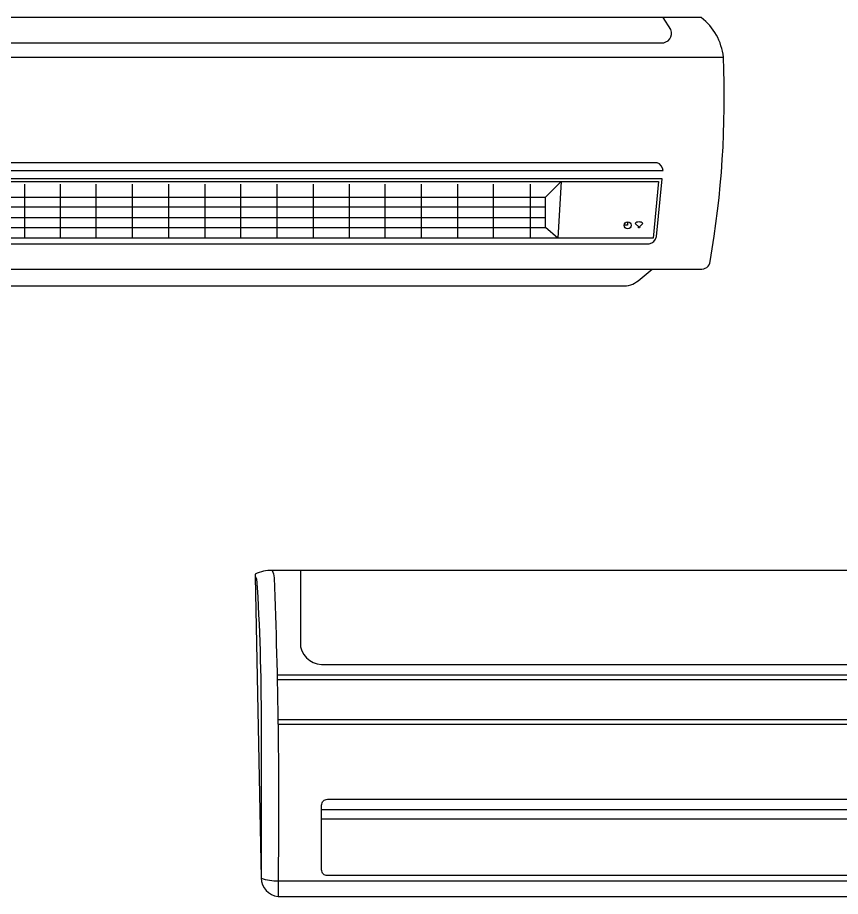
# Model space of a CAD drawing. Header units: millimetres. Extents: x 1291 to 5660, y 748 to 2981.
# Drawn here: x 3160 to 3855, y 754 to 1496 of the extents above; entities that cross this region are included whole.
import ezdxf

# ---------------------------------------------------------------- set-up
doc = ezdxf.new("R2010")
doc.units = ezdxf.units.MM

msp = doc.modelspace()

# ---------------------------------------------------------------- linework, layer by layer
for points in [[(3736.5, 1283.67, 0.435652), (3744.93, 1290.05, 0.053674), (3756.13, 1462.73, 0.203517), (3737.46, 1496.13), (2976.46, 1496.13, 0.203517), (2957.79, 1462.73, 0.053674), (2968.99, 1290.05, 0.435652), (2977.43, 1283.67)], [(3681.52, 1322.07), (3684.8, 1318.97), (3688.08, 1322.07, 0.430196)], [(3421.47, 835.6), (4125.38, 835.6, -0.414214), (4130.38, 830.6), (4130.38, 776.05, -0.414214), (4125.38, 771.05), (3421.47, 771.05, -0.414214), (3416.47, 776.05), (3416.47, 830.6, -0.414214)]]:
    msp.add_lwpolyline(points, format="xyb", close=True)
for points in [[(3008.64, 1496.13), (3002.12, 1485.91, 0.552034), (3010.36, 1474.8), (3703.56, 1474.8, 0.552034), (3711.8, 1485.91), (3705.28, 1496.13)], [(3012.45, 1366.78), (3705.07, 1366.78, 0.296743), (3700, 1373.49), (3017.38, 1373.49, 0.37232), (3012.45, 1366.78)], [(3023.46, 1304.94), (3693.26, 1304.94, 0.317918), (3699.64, 1311.07), (3704.47, 1359.78), (3012.95, 1359.78), (3016.26, 1309.3, 0.345226), (3023.46, 1304.94)], [(3018.11, 1283.67), (3029.77, 1273.77, 0.178126), (3043.34, 1269.32), (3670.58, 1269.32, 0.178126), (3684.16, 1273.77), (3695.81, 1283.67)], [(4186.37, 1025.81, 0.137024), (4176.29, 1028.74), (4172.18, 1028.95), (3374.68, 1028.95, 0.117354), (3360.43, 1025.84), (3360.49, 1023.93), (3361.56, 1021.93, -0.016774), (3365.37, 900.09), (3365.44, 769.05, 0.375381), (3379.69, 753.51), (4167.17, 753.51, 0.38671), (4181.41, 768.97), (4181.42, 900.03, -0.01697), (4185.24, 1021.75), (4186.37, 1023.96), (4186.37, 1025.81)], [(3374.68, 1028.95, -0.089138), (3376.29, 1022.84, -0.013716), (3379.69, 766.82), (3379.69, 753.51)], [(3398.53, 1028.95), (3398.53, 964.54, 0.375718), (3420.05, 949.52), (4126.8, 949.52, 0.381755), (4148.57, 964.52), (4148.27, 1028.95)], [(3360.49, 1023.93), (3365.44, 769.05, 0.105051), (3379.8, 766.75), (4167.05, 766.75, 0.10035), (4181.36, 768.99)]]:
    msp.add_lwpolyline(points, format="xyb")
for points in [[(2957.79, 1462.73), (3756.13, 1462.73)], [(3020.82, 1309.59), (3031.45, 1318.65), (3031.45, 1344.4), (3020.82, 1357.57), (3701.27, 1357.57), (3696.7, 1309.59), (3020.82, 1309.59), (3020.82, 1357.57)], [(3165.29, 1355.47), (3165.29, 1310.4)], [(3195.57, 1355.47), (3195.57, 1310.4)], [(3225.67, 1355.47), (3225.67, 1310.4)], [(3256.36, 1355.47), (3256.36, 1310.4)], [(3287.15, 1355.47), (3287.15, 1310.4)], [(3317.72, 1355.47), (3317.72, 1310.4)], [(3347.89, 1355.47), (3347.89, 1310.4)], [(3378.8, 1355.47), (3378.8, 1310.4)], [(3409.25, 1355.47), (3409.25, 1310.4)], [(3439.7, 1355.47), (3439.7, 1310.4)], [(3469.99, 1355.47), (3469.99, 1310.4)], [(3500.79, 1355.47), (3500.79, 1310.4)], [(3531.36, 1355.47), (3531.36, 1310.4)], [(3561.58, 1355.47), (3561.58, 1310.4)], [(3592.72, 1355.47), (3592.72, 1310.4)], [(3031.45, 1344.4), (3605.84, 1344.4)], [(3031.45, 1336.18), (3605.84, 1336.18)], [(3031.45, 1327.24), (3605.84, 1327.24)], [(3675.18, 1323.62), (3675.18, 1320.61), (3672.16, 1320.61)], [(3031.45, 1318.65), (3605.84, 1318.65)], [(4168.11, 940.57), (3378.91, 940.56)], [(3379, 936.76), (4168.03, 936.75)], [(4167.4, 902.82), (3379.63, 902.81)], [(3379.69, 899), (4167.35, 899)], [(3416.47, 826.89), (4130.38, 826.89)], [(3416.47, 819.14), (4130.38, 819.14)]]:
    msp.add_lwpolyline(points)
msp.add_lwpolyline([(3619.02, 1357.57), (3616.2, 1309.59), (3605.84, 1318.65), (3605.84, 1344.4)], close=True)
for centre, radius in [((3675.18, 1320.61), 3.01), ((3684.8, 1318.97), 0.548)]:
    msp.add_circle(centre, radius)

doc.saveas('drawing.dxf')
